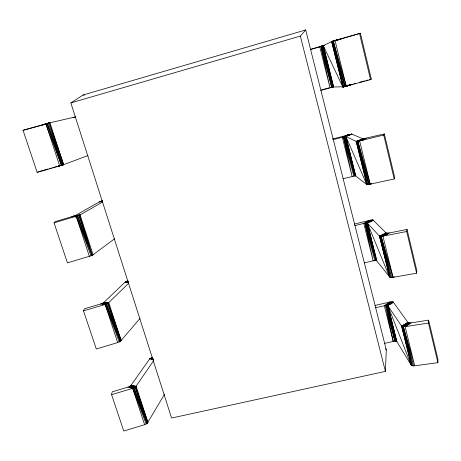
<?xml version="1.0" encoding="UTF-8"?>
<svg xmlns="http://www.w3.org/2000/svg" width="461" height="461" viewBox="0 0 461 461"><rect width="100%" height="100%" fill="white"/><g stroke="black" fill="none" stroke-linecap="round" stroke-linejoin="round"><path stroke-width="0.69" d="M375.629 307.712L385.448 305.499L387.914 305.77L396.99 341.843L411.2 365.106L412.462 365.78L414.698 365.809L437.91 362.669L437.95 359.396L428.621 320.153L411.149 322.861L408.118 322.712L393.296 302.116L392.72 301.892L389.718 302.059L375.058 305.459M362.842 140.259L362.888 138.824L351.876 134.099L332.358 139.043M385.419 371.387L386.289 349.939L305.683 29.959L83.066 95.006L70.856 102.924L171.584 418.046L385.419 371.387L300.342 36.079L305.683 29.959M437.91 362.669L428.482 323.069L428.621 320.153M364.346 262.914L373.139 260.793L376.476 260.586L390.006 277.372L393.037 277.355L416.611 273.183L416.865 270.728L407.051 229.445L389.309 232.955L386.278 233.128L373.064 220.058L372.505 219.955L369.492 220.341L354.526 224.081M385.546 235.035L385.84 232.932L379.489 236.141L367.388 223.107L364.945 223.147L354.941 225.596M416.611 273.183L406.688 231.503L407.051 229.445M164.444 394.391L147.117 423.469L144.616 424.696L123.767 431.041L111.597 394.697L112.167 391.862L127.893 387.119L130.791 385.673L149.762 358.773L152.389 357.194M343.122 178.684L355.431 175.837L366.8 184.533L367.987 184.642L394.19 178.972L394.679 177.422L384.341 133.938L362.888 138.824L356.197 141.4L345.877 136.485L333.268 139.574M406.245 326.434L407.657 322.372L401.623 326.152L411.2 365.106L387.914 305.77L393.296 302.116L386.491 305.447L394.887 341.226L396.99 341.843M140.075 318.326L120.281 341.474L117.676 342.592L96.286 348.983L83.516 310.852L84.386 308.795L100.515 304.024L103.552 302.739L125.167 282.04L127.939 280.691M394.19 178.972L383.731 135.05L384.341 133.938M153.646 360.658L135.597 386.865L132.682 388.329L111.597 394.697M393.296 302.116L387.344 305.539L395.849 341.284L386.491 305.447L389.718 302.059L390.237 304.145M114.605 238.781L92.119 255.452L67.45 262.874L54.035 222.83L55.234 221.626L74.97 215.725L99.467 201.849L102.394 200.748M128.775 283.077L108.208 303.154L105.154 304.45L83.516 310.852M409.27 324.308L408.913 322.919L405.11 326.659L403.369 326.763L401.623 326.152L387.914 305.77L396.575 341.497L387.344 305.539M392.72 301.892L386.491 305.447L390.83 301.863L391.349 303.949M385.448 305.499L389.718 302.059L384.33 305.695L393.239 341.428L394.887 341.226L385.448 305.499L393.239 341.428L384.612 343.364M364.945 223.147L373.139 260.793L363.81 223.383L369.492 220.341L364.945 223.147L374.805 260.511L365.988 223.015L369.492 220.341L370.004 222.404M409.962 322.971L405.11 326.659L414.698 365.809L403.369 326.763L408.913 322.919L401.623 326.152L411.667 365.51L402.436 326.624L408.913 322.919M387.419 234.586L387.061 233.203L382.953 236.176L379.489 236.141L389.562 277.101L367.388 223.107L373.064 220.058L365.988 223.015L375.761 260.482L366.835 222.997L373.064 220.058M320.879 90.385L333.361 86.985L343.964 86.801L370.546 79.649L371.307 79.108L360.398 33.25L332.346 41.294L323.311 45.616L310.541 49.356M386.491 305.447L391.867 301.805L392.213 303.2M411.149 322.861L405.11 326.659L428.482 323.069M372.505 219.955L365.988 223.015L370.615 220.104L370.955 221.482M388.11 233.139L382.953 236.176L393.037 277.355L394.282 276.658M102.791 201.889L79.453 215.275L54.035 222.83M390.79 277.51L380.273 236.401L391.838 277.505L381.195 236.407L387.061 233.203L379.489 236.141L390.006 277.372L380.273 236.401L387.061 233.203M371.439 183.645L370.241 184.285L357.851 141.291L356.197 141.4L366.8 184.533L368.068 184.095M365.988 223.015L371.658 219.972L371.998 221.349M401.623 326.152L408.118 322.712L408.682 324.769M389.309 232.955L382.953 236.176L406.688 231.503M75.627 116.881L49.241 122.926L23.05 130.302L37.151 172.408L38.54 171.717M343.457 136.865L353.771 175.993L344.505 136.64L348.309 134.768L342.31 137.148L352.083 176.356L343.457 136.865L348.309 134.768M349.45 134.479L344.505 136.64L354.728 175.86L355.927 175.272M369.031 184.515L357.851 141.291L359.62 140.916L364.069 138.784L356.941 141.418L369.031 184.515L370.828 183.674M379.489 236.141L386.278 233.128L386.658 234.516M371.554 183.709L370.241 184.285L359.62 140.916L365.112 138.6M369.267 184.112L367.987 184.642L356.941 141.418L367.215 184.648L356.197 141.4L363.303 138.865M357.851 141.291L364.069 138.784L356.197 141.4M351.876 134.099L345.347 136.514L355.431 175.837L345.877 136.485L351.876 134.099L344.505 136.64L350.498 134.26M366.322 138.329L359.62 140.916L383.731 135.05M37.151 172.408L62.546 165.096L87.976 155.518M344.505 136.64L351.334 134.128M59.273 165.678L58.61 165.908L63.653 164.715L49.932 122.753L43.415 124.729L45.881 123.836L61.486 165.424L58.939 165.954M324.855 45.241L321.974 46.048L331.718 87.377L332.998 86.939L331.718 87.377L320.925 46.365L324.158 45.541M59.054 165.897L62.546 165.096L47.103 123.496L43.415 124.729L44.435 124.458M73.19 117.809L75.074 117.134M45.645 124.153L49.932 122.753L44.948 124.326L49.788 123.202M352.504 84.225L346.228 86.224L335.026 40.476L339.838 39.294L332.346 41.294L345.001 86.541L350.723 84.691L342.828 87.02L323.311 45.616L324.579 45.287M73.201 117.762L75.068 117.163M345.001 86.541L333.245 41.012L339.838 39.294L331.649 41.542L342.828 87.02L345.963 86.023M347.214 85.625L349.092 85.026M331.718 87.377L333.055 86.956M49.241 122.926L43.415 124.729L48.261 123.179L62.546 165.096L49.241 122.926L63.653 164.715L58.996 165.879M342.828 87.02L347.467 85.59M331.649 41.542L339.089 39.542L331.649 41.542L343.215 86.962L350.683 84.691M340.875 38.978L342.102 38.615L335.026 40.476L340.224 39.145M342.777 38.413L360.398 33.25M70.856 102.924L300.342 36.079M310.518 49.534L324.066 45.633M39.214 171.527L47.95 169.026M49.292 168.64L51.309 168.063M52.658 167.677L54.675 167.101M40.931 125.421L23.05 130.302M321.421 89.97L328.808 87.907M330.151 87.532L332.168 86.973M42.815 124.896L41.611 125.231L45.881 123.836L59.705 165.954L55.343 166.905M324.037 45.547L321.974 46.048L323.893 45.53L321.974 46.048L332.675 87.141L322.804 45.789L333.361 86.985L323.311 45.616L333.701 86.933M353.806 83.844L355.823 83.297M359.188 82.386L364.576 80.929M365.919 80.566L367.941 80.018M369.284 79.655L371.307 79.108M321.974 46.048L323.876 45.553M323.559 45.708L319.755 46.705L330.013 87.838L320.925 46.365M59.901 165.539L63.653 164.715M73.524 216.278L80.087 214.97L93.139 254.887L79.453 215.275L73.524 216.278L76.255 216.393L91.122 255.872L77.436 216.025L73.524 216.278L78.537 215.644L92.119 255.452L77.436 216.025M57.17 166.438L59.705 165.954M102.751 201.584L99.467 201.849L102.699 201.25M100.025 201.584L102.653 201.175M74.97 215.725L75.42 217.091L74.97 215.725L80.087 214.97L75.604 215.42M99.467 201.849L102.682 201.434M102.192 303.424L106.295 304.064L119.33 341.97L105.154 304.45L102.192 303.424L108.779 302.721L121.214 340.737L108.208 303.154L102.192 303.424L102.613 304.784L102.192 303.424L107.35 303.615L120.281 341.474L118.984 341.342M71.789 216.831L76.255 216.393L89.399 256.449M101.334 201.088L102.653 200.984M128.602 282.484L125.167 282.04L128.435 281.786M129.506 386.479L136.122 386.324L147.975 422.576L135.597 386.865L129.506 386.479L129.939 387.851L129.506 386.479L134.796 387.424L147.117 423.469L133.788 387.926L129.506 386.479L132.682 388.329L146.218 424.034L133.788 387.926M125.674 281.671L128.365 281.625M104.169 304.784L103.552 302.739L108.779 302.721L104.128 302.312L104.791 304.329M153.432 359.891L149.762 358.773L153.058 358.837M125.167 282.04L128.475 282.149M83.066 95.006L84.467 95.093M100.515 304.024L105.154 304.45L117.676 342.592M150.223 358.306L152.96 358.595M131.61 388.381L130.791 385.673L136.122 386.324L131.316 385.137L132.428 388.525M149.762 358.773L153.15 359.367M127.893 387.119L132.682 388.329L144.616 424.696M152.631 357.967L151.404 357.598L152.055 359.638M385.655 348.649L386.289 349.939M366.8 184.533L345.877 136.485L355.8 175.935M106.295 304.064L120.281 341.474L108.208 303.154M47.103 123.496L61.486 165.424M103.552 302.739L104.215 304.761M130.791 385.673L131.685 388.387M152.822 358.554L153.259 359.908M79.453 215.275L92.119 255.452M135.597 386.865L147.117 423.469M381.195 236.407L393.037 277.355M333.245 41.012L346.228 86.224L350.717 84.703L343.964 86.801L332.346 41.294L343.215 86.962M403.369 326.763L413.511 365.884L402.436 326.624L412.462 365.78M366.835 222.997L376.476 260.586L367.388 223.107L376.873 260.811M386.278 233.128L386.618 234.511M408.118 322.712L408.625 324.792M362.888 138.824L363.228 140.207M385.84 232.932L386.347 235.001M407.657 322.372L408.158 324.446M359.517 33.296L370.546 79.649M345.347 136.514L354.728 175.86"/></g></svg>
